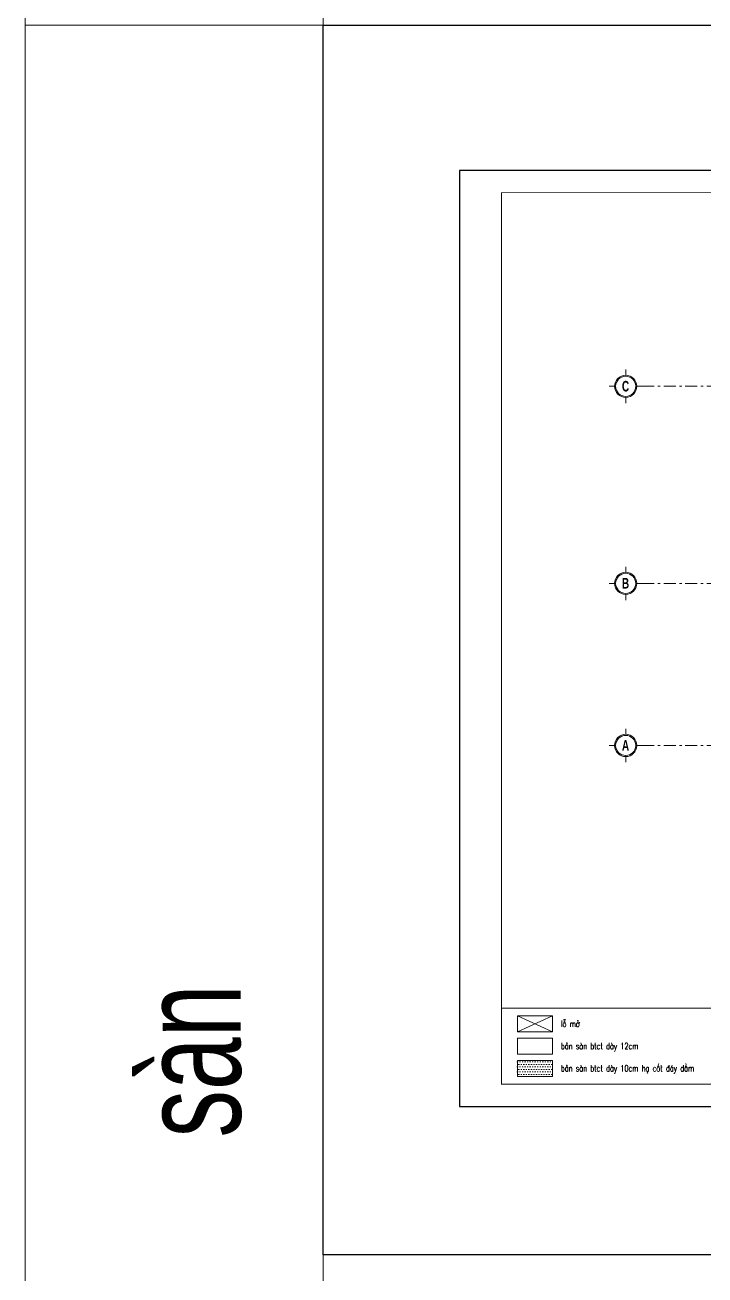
# Model space of a CAD drawing. Extents: x -1855204 to -1466800, y -1308584 to -996495.
# Drawn here: x -1855204 to -1842373, y -1254782 to -1231183 of the extents above; entities that cross this region are included whole.
import ezdxf
from ezdxf.enums import TextEntityAlignment as Align

# ---------------------------------------------------------------- set-up
doc = ezdxf.new("R2010")
doc.units = 0
doc.header["$LTSCALE"] = 150
doc.linetypes.add('_Tim', pattern=[9, 5, -1.5, 1, -1.5])
doc.linetypes.add('HIDDEN', pattern=[0.375, 0.25, -0.125])
doc.layers.get('0').update_dxf_attribs({"lineweight": 18})
doc.layers.get('Defpoints').update_dxf_attribs({"lineweight": 18})
for name, color, linetype, lineweight in [('05.Text', 253, 'Continuous', 18), ('11.Khung bo', 32, 'Continuous', 50), ('12.Khung', 36, 'Continuous', 25), ('KCVN-THAY', 7, 'Continuous', 25), ('LS-DIM', 251, 'Continuous', 13), ('LS-HATCH', 147, 'Continuous', 9), ('LS-TEXT', 60, 'Continuous', 20), ('LS-THAY', 7, 'Continuous', 20), ('LS-TRUC', 108, '_Tim', 9)]:
    doc.layers.add(name, color=color, linetype=linetype, lineweight=lineweight)
doc.styles.add('AVANTHB', font='')
doc.styles.add('KCVN-LEADER', font='vnromadi.shx', dxfattribs={"width": 0.7, "height": 4})
doc.styles.add('vnsimpli', font='vnsimli.shx', dxfattribs={"width": 0.75})
doc.styles.get('AVANTHB').set_extended_font_data('.VnAvantH', bold=True)

# ---------------------------------------------------------------- blocks, each defined once
blk = doc.blocks.new('*U4')
at = {"layer": 'KCVN-THAY', "color": 140}
blk.add_lwpolyline([(214871.76, 86966.68), (215381.8, 86966.68), (215381.8, 86579.68), (214871.76, 86579.68)], close=True, dxfattribs=at)
blk = doc.blocks.new('100')
at = {"layer": '11.Khung bo', "const_width": 26.7}
blk.add_lwpolyline([(1860913, -945240), (1860913, -916940), (1896063, -916940), (1896063, -945240)], close=True, dxfattribs=at)
at = {"layer": '12.Khung', "color": 1}
blk.add_lwpolyline([(1901579, -945940), (1901579, -916240), (1859580, -916240), (1859580, -945940)], close=True, dxfattribs=at)
blk = doc.blocks.new('DANHTRUC')
for p, q in [((980383, -947347), (980383, -947137)), ((979963, -947767), (979753, -947767)), ((980383, -948187), (980383, -948397)), ((980803, -947767), (981013, -947767))]:
    blk.add_line(p, q)
for radius in [420, 380]:
    blk.add_circle((980383, -947767), radius)
blk = doc.blocks.new('q51251123')
at = {"layer": 'LS-TRUC', "ltscale": 0.3}
for p, q in [((-2088702, -1045203.8), (-2073602, -1045203.8)), ((-2088702, -1048923.8), (-2073602, -1048923.8)), ((-2088702, -1051983.8), (-2073602, -1051983.8))]:
    blk.add_line(p, q, dxfattribs=at)
at = {"layer": '05.Text', "xscale": 0.5, "yscale": 0.5, "zscale": 0.5}
for p in [(-2579208.7, -571320.6), (-2579208.7, -575040.6), (-2579208.7, -578100.6)]:
    blk.add_blockref('DANHTRUC', p, dxfattribs=at)
at = {"layer": '05.Text', "style": 'AVANTHB', "width": 0.7}
for s, p in [('c', (-2089087.8, -1045301.5)), ('b', (-2089087.8, -1049021.5)), ('a', (-2089087.8, -1052081.5))]:
    blk.add_text(s, height=200, dxfattribs=at).set_placement(p)
blk = doc.blocks.new('q5215xcz')
at = {"layer": 'LS-DIM', "linetype": 'HIDDEN', "ltscale": 3}
blk.add_blockref('q51251123', (-231455.95821, 42491.848964), dxfattribs=at)

msp = doc.modelspace()

# ---------------------------------------------------------------- hatches: boundary and pattern name
at = {"layer": 'LS-HATCH'}
h = msp.add_hatch(dxfattribs=at)
h.set_pattern_fill('DOTS', color=256, scale=30, style=0)
h.set_pattern_definition([(0, (472737.14, -236584.324), (23.8125, 47.625), [0, -47.625])])
h.paths.add_polyline_path([(-1845251, -1251032.4), (-1845251, -1250732.4), (-1845911, -1250732.4), (-1845911, -1251032.4)])

# ---------------------------------------------------------------- linework, layer by layer
at = {"layer": 'LS-DIM'}
for p, q in [((-1845911, -1249892.1), (-1845251, -1250192.1)), ((-1845911, -1250192.1), (-1845251, -1249892.1))]:
    msp.add_line(p, q, dxfattribs=at)
at = {"layer": 'LS-THAY', "color": 140}
for points in [[(-1849579.6, -1013074.3), (-1855203.6, -1013074.3), (-1855203.2, -1308583.6), (-1849579.5, -1308583.6)], [(-1855203.4, -1192482.8), (-1466800.4, -1192482.3), (-1466800.4, -1231183.1), (-1855203.4, -1231183.1)], [(-1855203.4, -1231183.1), (-1466800.3, -1231182.6), (-1466800.3, -1269883.3), (-1855203.4, -1269883.3)]]:
    msp.add_lwpolyline(points, close=True, dxfattribs=at)
at = {"layer": 'LS-THAY'}
for points in [[(-1846211.2, -1249742.3), (-1841541.7, -1249742.3), (-1841541.7, -1251182.5), (-1846211.2, -1251182.5)], [(-1845911, -1249892.1), (-1845251, -1249892.1), (-1845251, -1250192.1), (-1845911, -1250192.1)], [(-1845911, -1250312.3), (-1845251, -1250312.3), (-1845251, -1250612.3), (-1845911, -1250612.3)], [(-1845911, -1250732.4), (-1845251, -1250732.4), (-1845251, -1251032.4), (-1845911, -1251032.4)]]:
    msp.add_lwpolyline(points, close=True, dxfattribs=at)

# ---------------------------------------------------------------- block references
at = {"layer": '05.Text', "xscale": 0.5948727274080738, "yscale": 0.5948727274080738, "zscale": 0.5948727274080738}
msp.add_blockref('100', (-2953217.6, -688885.1), dxfattribs=at)
at = {"layer": 'Defpoints', "xscale": 60, "yscale": 60, "zscale": 60}
msp.add_blockref('*U4', (-14741884.8, -6449183.8), dxfattribs=at)
at = {"layer": 'LS-DIM'}
msp.add_blockref('q5215xcz', (476604.1, -235292.5), dxfattribs=at)

# ---------------------------------------------------------------- texts
at = {"layer": 'LS-TEXT', "style": 'KCVN-LEADER', "width": 0.7}
msp.add_text('sµn', height=1913.87, rotation=90, dxfattribs=at).set_placement((-1851134.7, -1250742.3), align=Align.CENTER)
at = {"layer": 'LS-TEXT', "style": 'vnsimpli', "width": 0.75}
for s, p in [('lç më', (-1845091.4, -1250100.2)), ('b¶n sµn btct dµy 12cm', (-1845091.4, -1250520.4)), ('b¶n sµn btct dµy 10cm h¹ cèt ®¸y dÇm', (-1845091.4, -1250940.6))]:
    msp.add_text(s, height=120, dxfattribs=at).set_placement(p)

doc.saveas('drawing.dxf')
